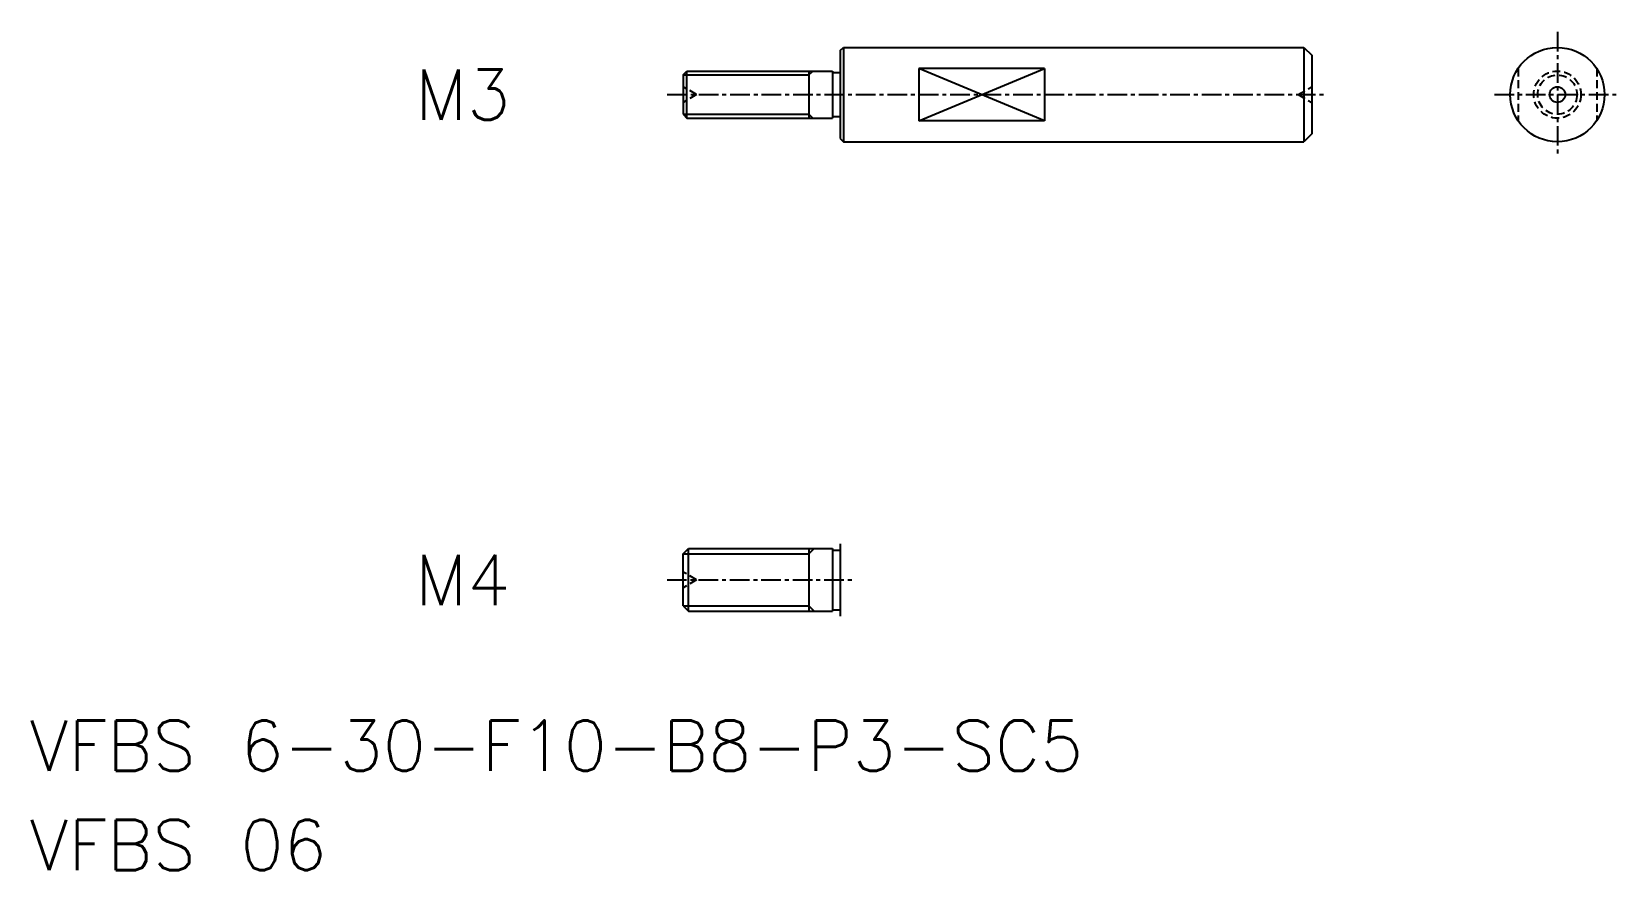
# Model space of a CAD drawing. Extents: x 353 to 454, y -102 to -48.
import ezdxf
from ezdxf.enums import TextEntityAlignment as Align

# ---------------------------------------------------------------- set-up
doc = ezdxf.new("R2010")
doc.units = 0
doc.linetypes.add('CENTER', pattern=[2, 1.25, -0.25, 0.25, -0.25])
doc.linetypes.add('DASHED', pattern=[0.75, 0.5, -0.25])
doc.layers.get('0').update_dxf_attribs({"linetype": 'CONTINUOUS'})
doc.layers.add('CENTER', color=1, linetype='CENTER')
doc.styles.get("Standard").update_dxf_attribs({"font": 'txt.shx'})

msp = doc.modelspace()

# ---------------------------------------------------------------- linework, layer by layer
at = {"color": 7, "linetype": 'CONTINUOUS'}
for p, q in [((404.64, -49.54), (404.84, -49.34)), ((404.84, -49.34), (434.14, -49.34)), ((404.84, -49.34), (404.84, -55.34)), ((434.14, -49.34), (434.14, -55.34)), ((434.14, -49.34), (434.64, -49.84)), ((404.64, -49.54), (404.64, -55.14)), ((434.64, -49.84), (434.64, -54.84)), ((394.64, -51.09), (394.64, -53.59)), ((394.89, -50.84), (404.14, -50.84)), ((394.89, -53.84), (394.89, -50.84)), ((402.64, -50.84), (402.64, -53.84)), ((404.14, -50.84), (404.14, -53.84)), ((404.14, -50.94), (404.64, -50.94)), ((409.64, -50.68), (409.64, -54)), ((417.64, -50.68), (409.64, -50.68)), ((417.64, -50.68), (417.64, -54)), ((394.89, -53.84), (404.14, -53.84)), ((404.14, -53.74), (404.64, -53.74)), ((417.64, -54), (409.64, -54)), ((404.64, -55.14), (404.84, -55.34)), ((404.84, -55.34), (434.14, -55.34)), ((434.64, -54.84), (434.14, -55.34)), ((394.64, -81.58), (394.99, -81.23)), ((394.99, -81.23), (404.14, -81.23)), ((394.99, -85.23), (394.99, -81.23)), ((402.64, -81.23), (402.64, -85.23)), ((404.14, -81.23), (404.14, -85.23)), ((404.14, -81.33), (404.64, -81.33)), ((394.64, -84.88), (394.99, -85.23)), ((394.99, -85.23), (404.14, -85.23)), ((404.14, -85.13), (404.64, -85.13))]:
    msp.add_line(p, q, dxfattribs=at)
for p, q in [((394.64, -51.09), (394.89, -50.84)), ((394.64, -53.59), (394.89, -53.84)), ((394.64, -84.88), (394.64, -81.58)), ((404.64, -80.93), (404.64, -85.53))]:
    msp.add_line(p, q)
at = {"color": 3, "linetype": 'CONTINUOUS'}
for p, q in [((394.64, -51.09), (402.64, -51.09)), ((402.64, -51.09), (402.89, -50.84)), ((417.64, -54), (409.64, -50.68)), ((409.64, -54), (417.64, -50.68)), ((394.64, -53.59), (402.64, -53.59)), ((402.64, -53.59), (402.89, -53.84)), ((394.64, -81.58), (402.64, -81.58)), ((402.64, -81.58), (402.99, -81.23)), ((394.64, -84.88), (402.64, -84.88)), ((402.64, -84.88), (402.99, -85.23))]:
    msp.add_line(p, q, dxfattribs=at)
at = {"color": 3, "linetype": 'DASHED'}
for p, q in [((447.77, -50.68), (447.77, -54)), ((452.77, -50.68), (452.77, -54)), ((395.5, -52.34), (394.64, -51.84)), ((395.5, -52.34), (394.64, -52.84)), ((433.77, -52.34), (434.64, -51.84)), ((433.77, -52.34), (434.64, -52.84)), ((395.5, -83.23), (394.64, -82.73)), ((395.5, -83.23), (394.64, -83.73))]:
    msp.add_line(p, q, dxfattribs=at)
at = {"color": 7, "linetype": 'CONTINUOUS'}
for radius in [3, 0.5]:
    msp.add_circle((450.27, -52.34), radius, dxfattribs=at)
at = {"color": 3, "linetype": 'DASHED'}
for radius in [1.5, 1.25]:
    msp.add_circle((450.27, -52.34), radius, dxfattribs=at)
at = {"layer": 'CENTER', "color": 1, "linetype": 'CENTER'}
for p, q in [((450.27, -48.34), (450.27, -56.34)), ((393.64, -52.34), (435.64, -52.34)), ((446.27, -52.34), (454.27, -52.34)), ((393.62, -83.23), (405.51, -83.23))]:
    msp.add_line(p, q, dxfattribs=at)

# ---------------------------------------------------------------- texts
for s, p in [('M3', (383.64, -52.34)), ('M4', (383.64, -83.23))]:
    msp.add_text(s, height=3.2).set_placement(p, align=Align.MIDDLE_RIGHT)
at = {"color": 7, "linetype": 'CONTINUOUS'}
for s, p in [('VFBS 6-30-F10-B8-P3-SC5', (353.07, -95.38)), ('VFBS 06', (353.07, -101.71))]:
    msp.add_text(s, height=3.2, dxfattribs=at).set_placement(p)

doc.saveas('drawing.dxf')
